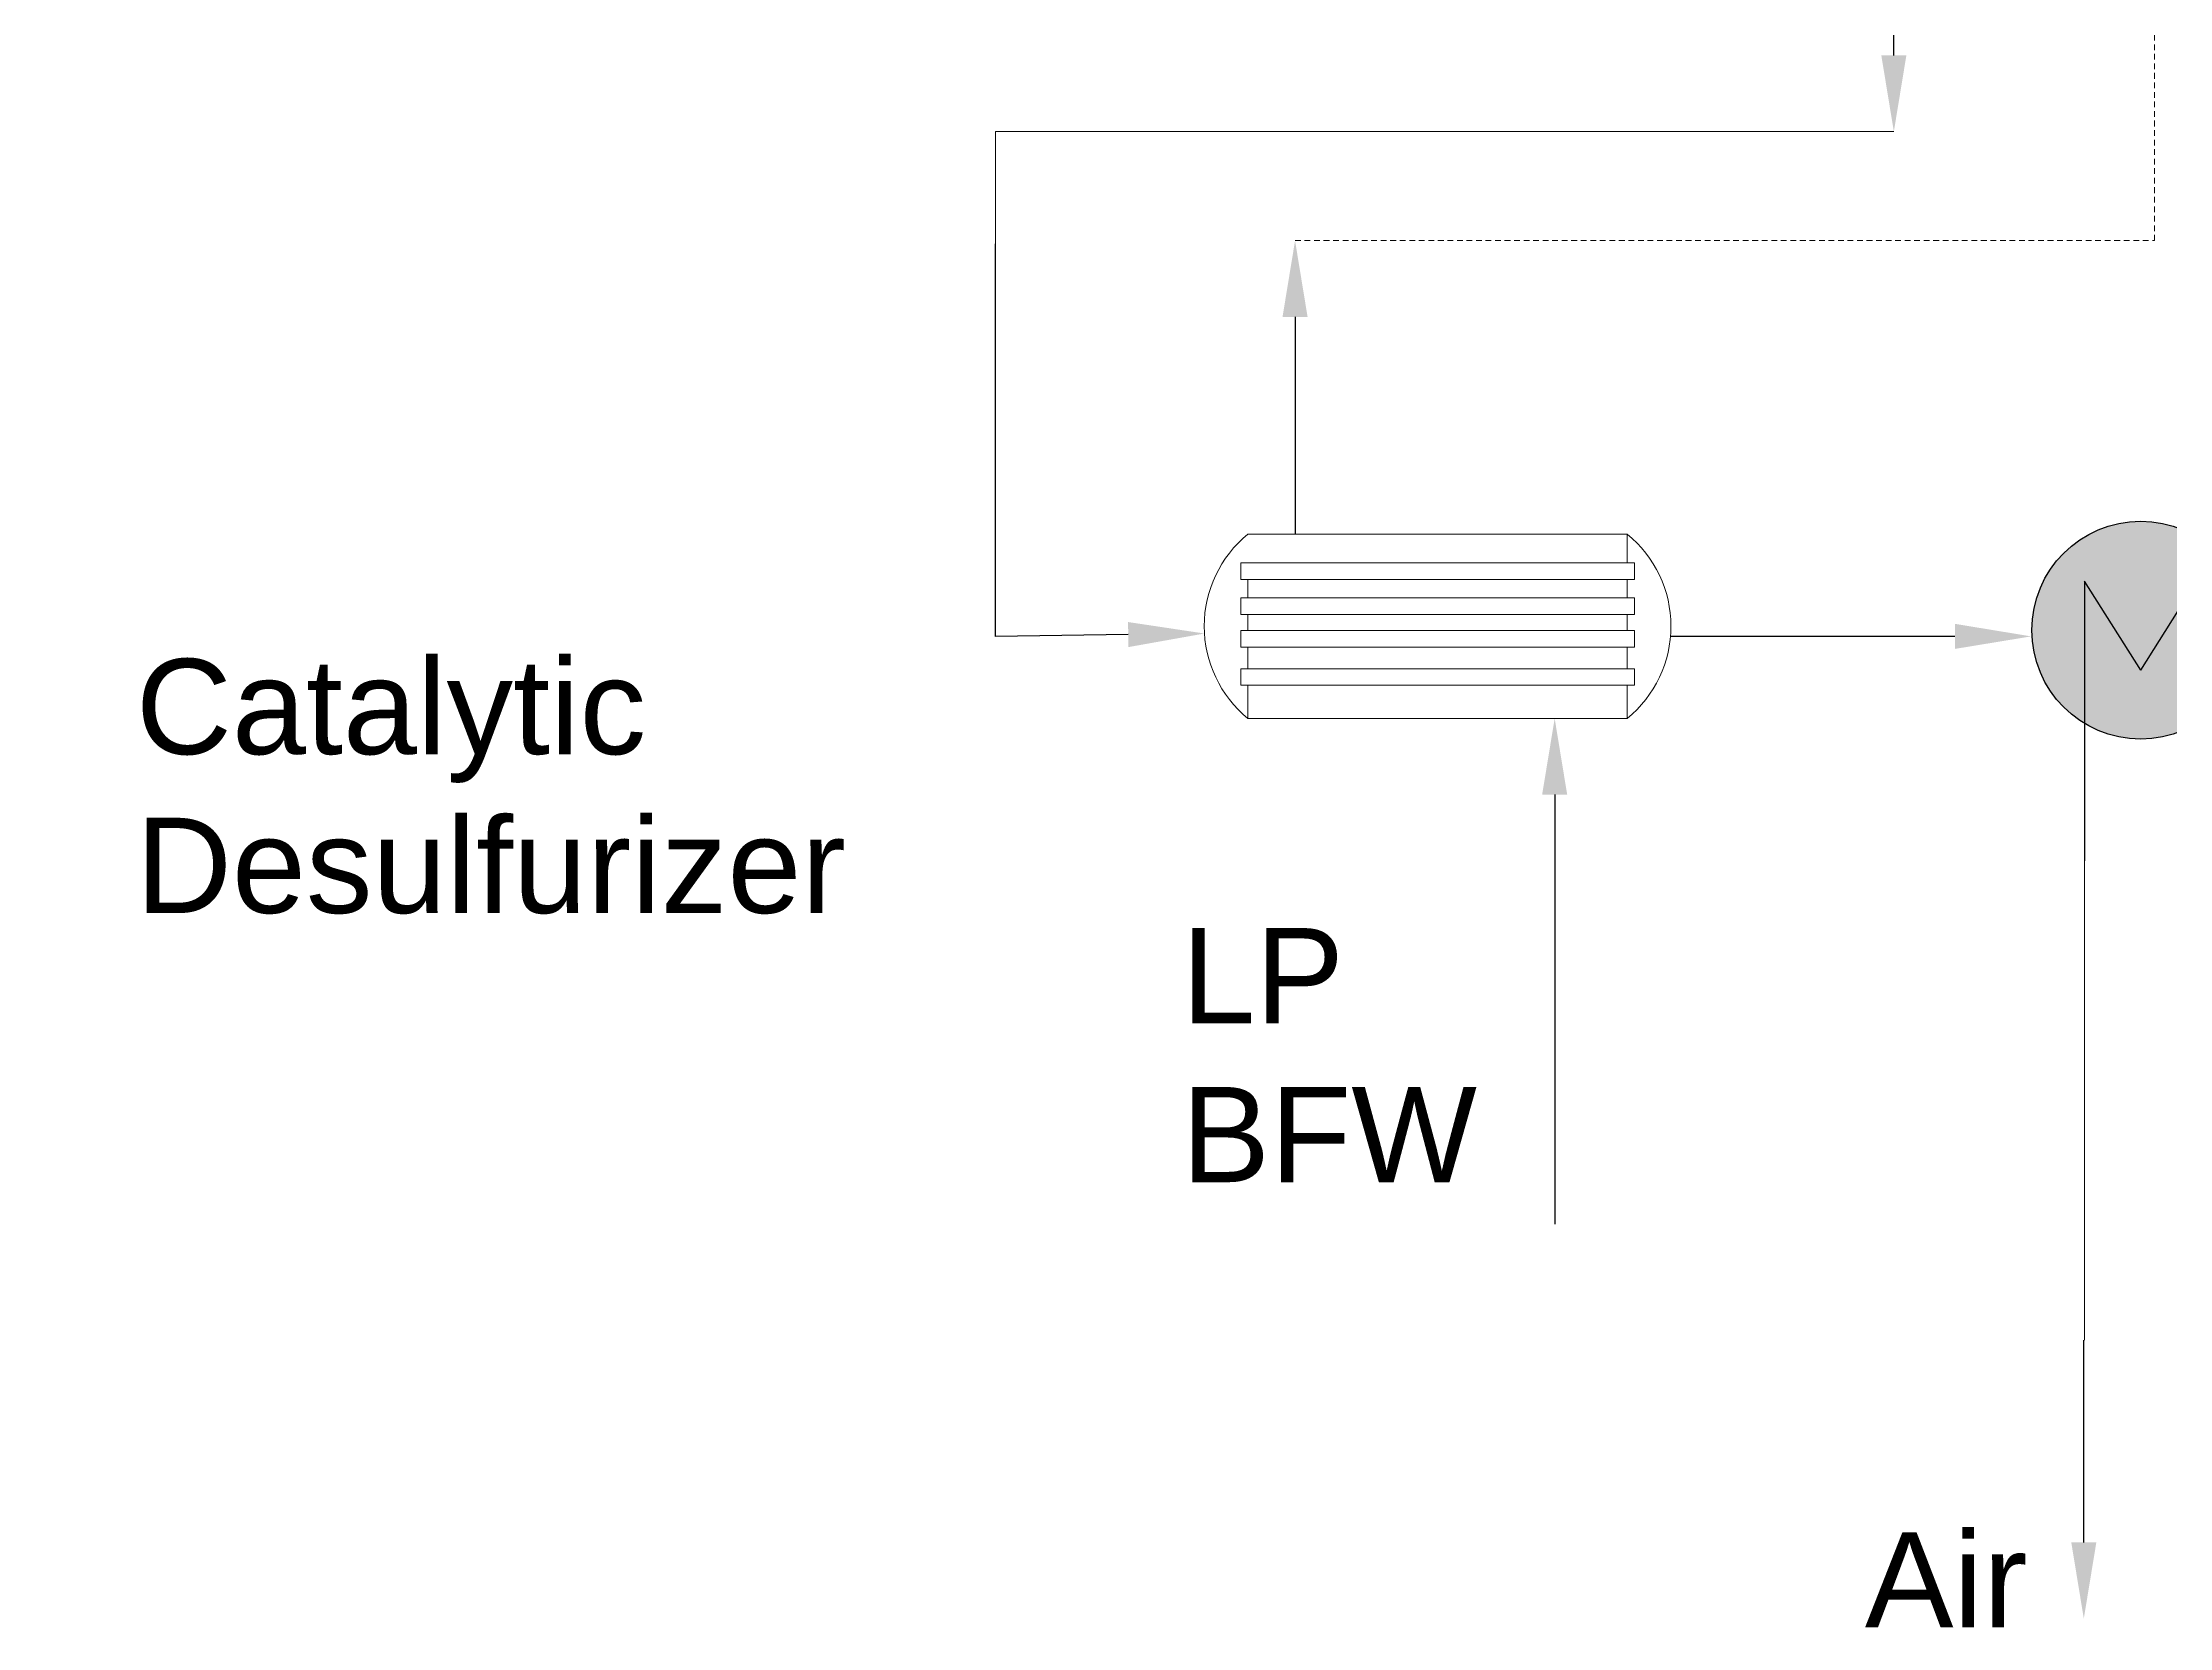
# Model space of a CAD drawing. Header units: millimetres. Extents: x 0 to 796, y 0 to 327.
# Drawn here: x 244.8 to 300.6, y 68.9 to 110.5 of the extents above; entities that cross this region are included whole.
import ezdxf
from ezdxf import colors
from ezdxf.entities.mleader import LeaderData, LeaderLine
from ezdxf.math import Vec2, Vec3

# ---------------------------------------------------------------- set-up
doc = ezdxf.new("R2010")
doc.units = ezdxf.units.MM
doc.header["$LTSCALE"] = 0.25
doc.header["$MEASUREMENT"] = 0
doc.linetypes.add('ACAD_ISO02W100', pattern=[15, 12, -3])
doc.styles.get("Standard").update_dxf_attribs({"font": 'arial.ttf', "height": 1.5})

# ---------------------------------------------------------------- blocks, each defined once
blk = doc.blocks.new('HX-2')
at = {"transparency": 33554508}
h = blk.add_hatch(color=256, dxfattribs=at)
h.dxf.hatch_style = 1
h.paths.add_polyline_path([(0, 7.344), (0, 3.609, 0.26311), (1.384, 6.057, 1), (-4.331, 6.057, 0.26311), (-2.947, 3.609), (-2.947, 7.344), (-1.473, 5.007)])
h.paths.add_polyline_path([(0, 7.344), (-1.473, 5.007), (-2.947, 7.344), (-2.947, 3.609, 0.277662), (0, 3.609)])
for points in [[(-1.473, 5.007), (-2.947, 7.344), (-2.947, 0)], [(-1.473, 5.007), (0, 7.344), (0, 0)]]:
    blk.add_lwpolyline(points)
blk.add_circle((-1.473, 6.057), 2.858)

msp = doc.modelspace()

# ---------------------------------------------------------------- linework, layer by layer
at = {"lineweight": 9}
for p, q in [((276.464, 97.564), (286.418, 97.564)), ((286.418, 96.809), (286.418, 97.564)), ((276.279, 96.809), (286.609, 96.809)), ((276.279, 96.374), (276.279, 96.809)), ((286.609, 96.809), (286.609, 96.374)), ((286.609, 96.374), (276.279, 96.374)), ((276.464, 96.374), (276.464, 95.889)), ((286.418, 95.889), (286.418, 96.374)), ((276.279, 95.889), (286.609, 95.889)), ((276.279, 95.454), (276.279, 95.889)), ((286.609, 95.454), (276.279, 95.454)), ((276.464, 95.454), (276.464, 95.032)), ((286.418, 95.032), (286.418, 95.454)), ((286.609, 95.889), (286.609, 95.454)), ((276.279, 95.032), (286.609, 95.032)), ((276.279, 94.597), (276.279, 95.032)), ((286.609, 95.032), (286.609, 94.597)), ((286.609, 94.597), (276.279, 94.597)), ((276.464, 94.597), (276.464, 94.032)), ((286.418, 94.032), (286.418, 94.597)), ((276.279, 94.032), (286.609, 94.032)), ((276.279, 93.597), (276.279, 94.032)), ((286.609, 94.032), (286.609, 93.597)), ((286.609, 93.597), (276.279, 93.597)), ((276.464, 93.597), (276.464, 92.727)), ((286.418, 92.727), (286.418, 93.597)), ((276.464, 92.727), (286.418, 92.727)), ((298.419, 88.986), (298.419, 81.201)), ((298.419, 81.201), (298.419, 76.416))]:
    msp.add_line(p, q, dxfattribs=at)
at = {"linetype": 'ACAD_ISO02W100', "lineweight": 9, "ltscale": 0.05}
msp.add_lwpolyline([(277.7, 105.264), (300.257, 105.264), (300.257, 152.053), (186.766, 152.053)], dxfattribs=at)
at = {"lineweight": 9}
msp.add_lwpolyline([(293.414, 108.126), (269.837, 108.126), (269.837, 105.18)], dxfattribs=at)
for centre, start, end in [((278.439, 95.146), 129.2394, 230.7606), ((284.443, 95.146), 309.2394, 50.7606)]:
    msp.add_arc(centre, 3.122, start, end, dxfattribs=at)

# ---------------------------------------------------------------- block references
msp.add_blockref('HX-2', (301.365, 88.986), dxfattribs=at)

# ---------------------------------------------------------------- texts
at = {"lineweight": 9, "char_height": 2.5, "attachment_point": 1}
for s, width, insert in [('Catalytic Desulfurizer', 2.47526, (247.279, 94.289)), ('LP BFW', 9.74542, (274.714, 87.225)), ('Air', 2.47526, (292.652, 71.373))]:
    msp.add_mtext_dynamic_manual_height_columns(s, width=width, gutter_width=1, heights=[0], dxfattribs=dict(at, insert=insert))

# ---------------------------------------------------------------- leaders
at = {"lineweight": 9}
ml = msp.add_multileader_mtext('Standard', dxfattribs=at)
ml.set_content('')
ml.set_leader_properties()
ml.build(insert=Vec2(0, 0))
ml.multileader.update_dxf_attribs({"has_dogleg": 0, "dogleg_length": 0, "arrow_head_size": 2})
ctx = ml.context
ctx.base_point, ctx.char_height, ctx.arrow_head_size, ctx.landing_gap_size, ctx.plane_origin = Vec3(293.414, 132.446), 0.18, 2, 0.09, Vec3(293.414, 115.208)
notes = []
notes.append((ctx, [(0, (1, 1, 0), (293.414, 132.446), (1, 0), 0, [(0, [(293.414, 108.126)], 0, [])])]))
ctx.mtext, ml.multileader.dxf.content_type = None, 0
ml = msp.add_multileader_mtext('Standard', dxfattribs=at)
ml.set_content('')
ml.set_leader_properties()
ml.build(insert=Vec2(0, 0))
ml.multileader.update_dxf_attribs({"has_dogleg": 0, "dogleg_length": 0, "arrow_head_size": 2})
ctx = ml.context
ctx.base_point, ctx.char_height, ctx.arrow_head_size, ctx.landing_gap_size, ctx.plane_origin = Vec3(269.837, 105.18), 0.18, 2, 0.09, Vec3(285.586, 94.88)
notes.append((ctx, [(0, (1, 1, 0), (269.837, 105.18), (-1, 0), 0, [(0, [(275.322, 94.955), (269.839, 94.88)], 0, [])])]))
ctx.mtext, ml.multileader.dxf.content_type = None, 0
at = {"linetype": 'ACAD_ISO02W100', "lineweight": 9, "ltscale": 0.05}
ml = msp.add_multileader_mtext('Standard', dxfattribs=at)
ml.set_content('')
ml.set_leader_properties()
ml.build(insert=Vec2(0, 0))
ml.multileader.update_dxf_attribs({"has_dogleg": 0, "dogleg_length": 0, "arrow_head_size": 2})
ctx = ml.context
ctx.base_point, ctx.char_height, ctx.arrow_head_size, ctx.landing_gap_size, ctx.plane_origin = Vec3(277.7, 97.564), 0.18, 2, 0.09, Vec3(277.7, 102.276)
notes.append((ctx, [(1, (1, 1, 0), (277.7, 97.564), (1, 0), 0, [(0, [(277.7, 105.264), (277.7, 97.678)], 0, [])])]))
ctx.mtext, ml.multileader.dxf.content_type = None, 0
at = {"lineweight": 9}
ml = msp.add_multileader_mtext('Standard', dxfattribs=at)
ml.set_content('')
ml.set_leader_properties()
ml.build(insert=Vec2(0, 0))
ml.multileader.update_dxf_attribs({"has_dogleg": 0, "dogleg_length": 0, "arrow_head_size": 2})
ctx = ml.context
ctx.base_point, ctx.char_height, ctx.arrow_head_size, ctx.landing_gap_size, ctx.plane_origin = Vec3(287.565, 94.88), 0.18, 2, 0.09, Vec3(297.017, 94.88)
notes.append((ctx, [(0, (1, 1, 0), (287.565, 94.88), (-1, 0), 0, [(0, [(297.017, 94.88)], 0, [])])]))
ctx.mtext, ml.multileader.dxf.content_type = None, 0
ml = msp.add_multileader_mtext('Standard', dxfattribs=at)
ml.set_content('')
ml.set_leader_properties()
ml.build(insert=Vec2(0, 0))
ml.multileader.update_dxf_attribs({"has_dogleg": 0, "dogleg_length": 0, "arrow_head_size": 2})
ctx = ml.context
ctx.base_point, ctx.char_height, ctx.arrow_head_size, ctx.landing_gap_size, ctx.plane_origin = Vec3(284.513, 79.453), 0.18, 2, 0.09, Vec3(284.513, 92.727)
notes.append((ctx, [(1, (1, 1, 0), (284.513, 79.453), (1, 0), 0, [(0, [(284.513, 92.727), (284.513, 88.129)], 0, [])])]))
ctx.mtext, ml.multileader.dxf.content_type = None, 0
ml = msp.add_multileader_mtext('Standard', dxfattribs=at)
ml.set_content('')
ml.set_leader_properties()
ml.build(insert=Vec2(0, 0))
ml.multileader.update_dxf_attribs({"has_dogleg": 0, "dogleg_length": 0, "arrow_head_size": 2})
ctx = ml.context
ctx.base_point, ctx.char_height, ctx.arrow_head_size, ctx.landing_gap_size, ctx.plane_origin = Vec3(298.399, 76.416), 0.18, 2, 0.09, Vec3(298.399, 69.105)
notes.append((ctx, [(0, (1, 1, 0), (298.399, 76.416), (1, 0), 0, [(0, [(298.399, 69.105)], 0, [])])]))
ctx.mtext, ml.multileader.dxf.content_type = None, 0
for ctx, leaders in notes:
    for number, flags, end, landing, length, lines in leaders:
        leader = LeaderData()
        leader.index, (leader.has_last_leader_line, leader.has_dogleg_vector, leader.attachment_direction) = number, flags
        leader.last_leader_point, leader.dogleg_vector, leader.dogleg_length = Vec3(end), Vec3(landing), length
        for number, points, colour, breaks in lines:
            line = LeaderLine()
            line.index, line.vertices, line.color, line.breaks = number, Vec3.list(points), colors.encode_raw_color(colour), breaks
            leader.lines.append(line)
        ctx.leaders.append(leader)

doc.saveas('drawing.dxf')
